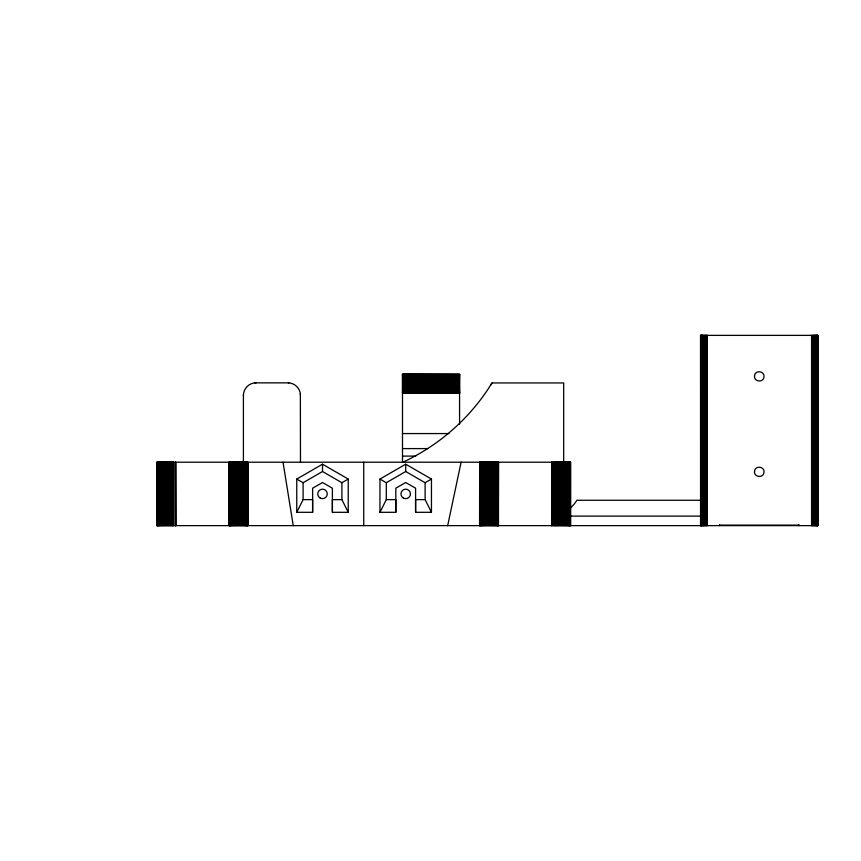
<?xml version="1.0" encoding="UTF-8"?>
<svg xmlns="http://www.w3.org/2000/svg" width="861" height="861" viewBox="0 0 861 861"><rect width="100%" height="100%" fill="white"/><g stroke="black" fill="none" stroke-linecap="round" stroke-linejoin="round"><path stroke-width="1.29" d="M312.618 512.306L312.618 499.628L303.104 499.628L296.765 512.306L312.618 512.306L312.618 488.209L322.509 482.504L332.389 488.209L332.389 512.306L348.242 512.306L348.242 479.06L322.509 464.197L296.765 479.06L296.765 512.306M332.389 512.306L332.389 499.628L341.903 499.628L348.242 512.306M395.812 512.306L395.812 499.628L386.309 499.628L379.959 512.306L395.812 512.306L395.812 488.209L405.703 482.504L415.594 488.209L415.594 512.306L431.447 512.306L431.447 479.06L405.703 464.197L379.959 479.06L379.959 512.306M415.594 512.306L415.594 499.628L425.108 499.628L431.447 512.306M243.405 462.572L243.415 394.93M447.677 525.63L461.098 462.206M402.625 462.303C439.379 445.428 470.902 417.434 491.997 382.941L563.664 382.941L563.664 462.949M490.652 385.104L492.072 382.941M303.104 499.628L303.104 482.72L322.509 471.516L341.903 482.72L341.903 499.628M341.903 482.72L348.242 479.06M386.309 499.628L386.309 482.72L405.703 471.516L425.108 482.72L425.108 499.628M425.108 482.72L431.447 479.06M254.953 382.865L288.93 382.865M402.496 462.357L402.496 374.244L459.57 374.234L459.57 424.172M402.496 374.244L459.57 374.352M402.496 374.438L459.57 374.557M402.496 374.696L459.57 374.696M402.496 374.869L459.57 374.869M402.496 375.062L459.57 375.062M402.496 375.278L459.57 375.278M402.496 375.514L459.57 375.514M402.496 375.773L459.57 375.773M402.496 376.053L459.57 376.053M402.496 376.354L459.57 376.354M402.496 376.688L459.57 376.688M402.496 377.021L459.57 377.021M402.496 377.387L459.57 377.387M402.496 377.764L459.57 377.764M402.496 378.162L459.57 378.162M402.496 378.571L459.57 378.571M402.496 379.001L459.57 379.001M402.496 379.443L459.57 379.443M402.496 379.884L459.57 379.884M402.496 380.347L459.57 380.347M402.496 380.82L459.57 380.82M402.496 381.294L459.57 381.294M402.496 381.778L459.57 381.778M402.496 382.273L459.57 382.273M402.496 382.768L459.57 382.768M402.496 383.263L459.57 383.263M402.496 383.758L459.57 383.758M402.496 384.264L459.57 384.264M402.496 384.759L459.57 384.759M402.496 385.254L459.57 385.254M402.496 385.75L459.57 385.75M402.496 386.234L459.57 386.234M402.496 386.707L459.57 386.707M402.496 387.181L459.57 387.181M402.496 387.644L459.57 387.644M402.496 388.085L459.57 388.085M402.496 388.526L459.57 388.526M402.496 388.957L459.57 388.957M402.496 389.366L459.57 389.366M402.496 389.764L459.57 389.764M402.496 390.141L459.57 390.141M402.496 390.496L459.57 390.496M402.496 390.84L459.57 390.84M402.496 391.163L459.57 391.163M402.496 391.475L459.57 391.475M402.496 391.755L459.57 391.755M402.496 392.013L459.57 392.013M402.496 392.25L459.57 392.25M402.496 392.465L459.57 392.465M402.496 392.659L459.57 392.659M402.496 392.82L459.57 392.82M402.496 392.971L459.57 392.971M459.57 393.079L402.496 393.176L459.57 393.294M402.496 433.567L448.947 433.567M402.496 448.592L427.713 448.592M402.496 456.104L415.766 456.104M570.585 525.63L570.563 462.206L156.853 462.206L156.874 525.63L817.939 525.63L817.896 335.37L700.563 335.37L700.553 525.63M701.457 500.263L576.859 500.263A32.772 32.772 0 0 1 570.251 508.108M570.219 516.116L701.467 516.116M719.613 525.135L798.89 525.135M379.959 479.06L386.309 482.72M296.765 479.06L303.104 482.72M283.032 462.206L293.246 525.63M300.36 393.8L300.478 462.486M817.487 335.37L817.487 525.63M817.315 335.37L817.315 525.63M817.121 335.37L817.121 525.63M816.917 335.37L816.917 525.63M816.669 335.37L816.669 525.63M816.411 335.37L816.411 525.63M816.131 335.37L816.131 525.63M815.83 335.37L815.83 525.63M815.507 335.37L815.507 525.63M815.163 335.37L815.163 525.63M814.797 335.37L814.797 525.63M814.42 335.37L814.42 525.63M814.022 335.37L814.022 525.63M813.613 335.37L813.613 525.63M813.182 335.37L813.182 525.63M812.752 335.37L812.752 525.63M812.3 335.37L812.3 525.63M811.837 335.37L811.837 525.63M811.568 335.37L811.568 525.63M798.89 524.64L798.89 525.63M719.613 524.64L719.613 525.63M707.129 335.37L707.129 525.63M706.924 335.37L706.924 525.63M706.666 335.37L706.666 525.63M706.203 335.37L706.203 525.63M705.751 335.37L705.751 525.63M705.31 335.37L705.31 525.63M704.89 335.37L704.89 525.63M704.481 335.37L704.481 525.63M704.083 335.37L704.083 525.63M703.706 335.37L703.706 525.63M703.34 335.37L703.34 525.63M702.996 335.37L702.996 525.63M702.673 335.37L702.673 525.63M702.372 335.37L702.372 525.63M702.081 335.37L702.081 525.63M701.823 335.37L701.823 525.63M701.586 335.37L701.586 525.63M701.371 335.37L701.371 525.63M701.177 335.37L701.177 525.63M701.015 335.37L701.015 525.63M700.876 335.37L700.876 525.63M700.606 335.37L700.671 525.63M570.509 462.206L570.456 525.63M570.186 462.206L570.326 525.63M570.025 462.206L570.025 525.63M569.853 462.206L569.853 525.63M569.638 462.206L569.638 525.63M569.412 462.206L569.412 525.63M569.153 462.206L569.153 525.63M568.884 462.206L568.884 525.63M568.583 462.206L568.583 525.63M568.271 462.206L568.271 525.63M567.937 462.206L567.937 525.63M567.582 462.206L567.582 525.63M567.205 462.206L567.205 525.63M566.818 462.206L566.818 525.63M566.409 462.206L566.409 525.63M565.989 462.206L565.989 525.63M565.559 462.206L565.559 525.63M565.107 462.206L565.107 525.63M564.655 462.206L564.655 525.63M564.181 462.206L564.181 525.63M563.707 462.206L563.707 525.63M563.234 462.206L563.234 525.63M562.739 462.206L562.739 525.63M562.244 462.206L562.244 525.63M561.749 462.206L561.749 525.63M561.254 462.206L561.254 525.63M560.759 462.206L560.759 525.63M560.263 462.206L560.263 525.63M559.768 462.206L559.768 525.63M559.273 462.206L559.273 525.63M558.789 462.206L558.789 525.63M558.305 462.206L558.305 525.63M557.831 462.206L557.831 525.63M557.368 462.206L557.368 525.63M556.916 462.206L556.916 525.63M556.475 462.206L556.475 525.63M556.045 462.206L556.045 525.63M555.625 462.206L555.625 525.63M555.227 462.206L555.227 525.63M554.85 462.206L554.85 525.63M554.473 462.206L554.473 525.63M554.129 462.206L554.129 525.63M553.795 462.206L553.795 525.63M552.332 462.206L552.332 525.63M552.149 462.206L552.095 525.63M551.987 462.206L551.944 525.63M551.858 462.206L551.718 525.63M551.664 462.206L551.643 525.63M498.476 525.63L498.497 462.206L498.282 525.63M498.164 462.206L498.164 525.63M498.024 462.206L498.024 525.63M497.862 462.206L497.862 525.63M497.669 462.206L497.669 525.63M497.454 462.206L497.454 525.63M497.217 462.206L497.217 525.63M496.958 462.206L496.958 525.63M496.679 462.206L496.679 525.63M496.366 462.206L496.366 525.63M496.044 462.206L496.044 525.63M495.71 462.206L495.71 525.63M495.344 462.206L495.344 525.63M494.967 462.206L494.967 525.63M494.569 462.206L494.569 525.63M494.16 462.206L494.16 525.63M493.73 462.206L493.73 525.63M493.299 462.206L493.299 525.63M492.847 462.206L492.847 525.63M492.384 462.206L492.384 525.63M491.922 462.206L491.922 525.63M491.437 462.206L491.437 525.63M490.953 462.206L490.953 525.63M490.469 462.206L490.469 525.63M489.974 462.206L489.974 525.63M489.478 462.206L489.478 525.63M488.973 462.206L488.973 525.63M488.478 462.206L488.478 525.63M487.983 462.206L487.983 525.63M487.487 462.206L487.487 525.63M487.003 462.206L487.003 525.63M486.508 462.206L486.508 525.63M486.034 462.206L486.034 525.63M485.561 462.206L485.561 525.63M485.109 462.206L485.109 525.63M484.657 462.206L484.657 525.63M484.216 462.206L484.216 525.63M483.796 462.206L483.796 525.63M483.387 462.206L483.387 525.63M482.989 462.206L482.989 525.63M482.612 462.206L482.612 525.63M482.246 462.206L482.246 525.63M481.902 462.206L481.902 525.63M481.579 462.206L481.579 525.63M481.277 462.206L481.277 525.63M480.998 462.206L480.998 525.63M480.739 462.206L480.739 525.63M480.503 462.206L480.503 525.63M480.287 462.206L480.287 525.63M480.094 462.206L480.094 525.63M479.921 462.206L479.781 525.63M405.703 464.197L405.703 471.516M363.729 462.206L363.729 525.63M322.509 464.197L322.509 471.516M247.871 462.206L247.871 525.63M247.785 462.206L247.785 525.63M247.527 462.206L247.527 525.63M247.365 462.206L247.365 525.63M247.172 462.206L247.172 525.63M246.956 462.206L246.956 525.63M246.72 462.206L246.72 525.63M246.461 462.206L246.461 525.63M246.171 462.206L246.171 525.63M245.869 462.206L245.869 525.63M245.546 462.206L245.546 525.63M245.202 462.206L245.202 525.63M244.847 462.206L244.847 525.63M244.47 462.206L244.47 525.63M244.072 462.206L244.072 525.63M243.663 462.206L243.663 525.63M243.232 462.206L243.232 525.63M242.802 462.206L242.802 525.63M242.35 462.206L242.35 525.63M241.887 462.206L241.887 525.63M241.414 462.206L241.414 525.63M240.94 462.206L240.94 525.63M240.456 462.206L240.456 525.63M239.961 462.206L239.961 525.63M239.476 462.206L239.476 525.63M238.971 462.206L238.971 525.63M238.475 462.206L238.475 525.63M237.98 462.206L237.98 525.63M237.485 462.206L237.485 525.63M236.99 462.206L236.99 525.63M236.495 462.206L236.495 525.63M236.011 462.206L236.011 525.63M235.537 462.206L235.537 525.63M235.064 462.206L235.064 525.63M234.612 462.206L234.612 525.63M234.16 462.206L234.16 525.63M233.718 462.206L233.718 525.63M233.299 462.206L233.299 525.63M232.879 462.206L232.879 525.63M232.492 462.206L232.492 525.63M232.104 462.206L232.104 525.63M231.749 462.206L231.749 525.63M231.405 462.206L231.405 525.63M231.082 462.206L231.082 525.63M230.78 462.206L230.78 525.63M230.5 462.206L230.5 525.63M230.231 462.206L230.231 525.63M229.995 462.206L229.995 525.63M229.779 462.206L229.779 525.63M229.596 462.206L229.596 525.63M229.424 462.206L229.424 525.63M229.284 462.206L229.284 525.63M229.08 462.206L229.015 525.63L228.961 462.206M175.741 462.206L175.805 525.63M175.601 462.206L175.709 525.63M175.461 462.206L175.515 525.63M175.31 462.206L175.364 525.63M173.653 462.206L173.653 525.63M173.33 462.206L173.33 525.63M172.975 462.206L172.975 525.63M172.609 462.206L172.609 525.63M172.222 462.206L172.222 525.63M171.823 462.206L171.823 525.63M171.404 462.206L171.404 525.63M170.984 462.206L170.984 525.63M170.532 462.206L170.532 525.63M170.08 462.206L170.08 525.63M169.617 462.206L169.617 525.63M169.143 462.206L169.143 525.63M168.67 462.206L168.67 525.63M168.186 462.206L168.186 525.63M167.691 462.206L167.691 525.63M167.195 462.206L167.195 525.63M166.7 462.206L166.7 525.63M166.195 462.206L166.195 525.63M165.699 462.206L165.699 525.63M165.204 462.206L165.204 525.63M164.709 462.206L164.709 525.63M164.225 462.206L164.225 525.63M163.741 462.206L163.741 525.63M163.267 462.206L163.267 525.63M162.804 462.206L162.804 525.63M162.342 462.206L162.342 525.63M161.9 462.206L161.9 525.63M161.459 462.206L161.459 525.63M161.039 462.206L161.039 525.63M160.641 462.206L160.641 525.63M160.254 462.206L160.254 525.63M159.877 462.206L159.877 525.63M159.522 462.206L159.522 525.63M159.188 462.206L159.188 525.63M158.865 462.206L158.865 525.63M158.575 462.206L158.575 525.63M158.295 462.206L158.295 525.63M158.047 462.206L158.047 525.63M157.811 462.206L157.811 525.63M157.606 462.206L157.606 525.63M157.423 462.206L157.262 525.63M157.132 462.206L157.089 525.63M157.025 462.206L156.939 525.63M288.37 382.833A12.689 12.689 0 0 1 300.467 394.93M243.405 395.5A12.689 12.689 0 0 1 256.083 382.811M754.527 375.826C753.59 381.832 763.513 383.07 763.976 376.924C764.912 370.919 754.989 369.681 754.527 375.826M754.527 471.279C753.59 477.274 763.513 478.512 763.976 472.366C764.912 466.371 754.989 465.134 754.527 471.279M817.746 525.63L817.746 335.37L817.627 525.63M479.663 525.63L479.663 462.206L479.577 525.63M403.325 498.035A4.757 4.757 0 0 0 410.46 493.923A4.757 4.757 0 0 0 403.325 489.801A4.757 4.757 0 0 0 403.325 498.035M320.131 498.035A4.757 4.757 0 0 0 327.255 493.923A4.757 4.757 0 0 0 320.131 489.801A4.757 4.757 0 0 0 320.131 498.035"/></g></svg>
